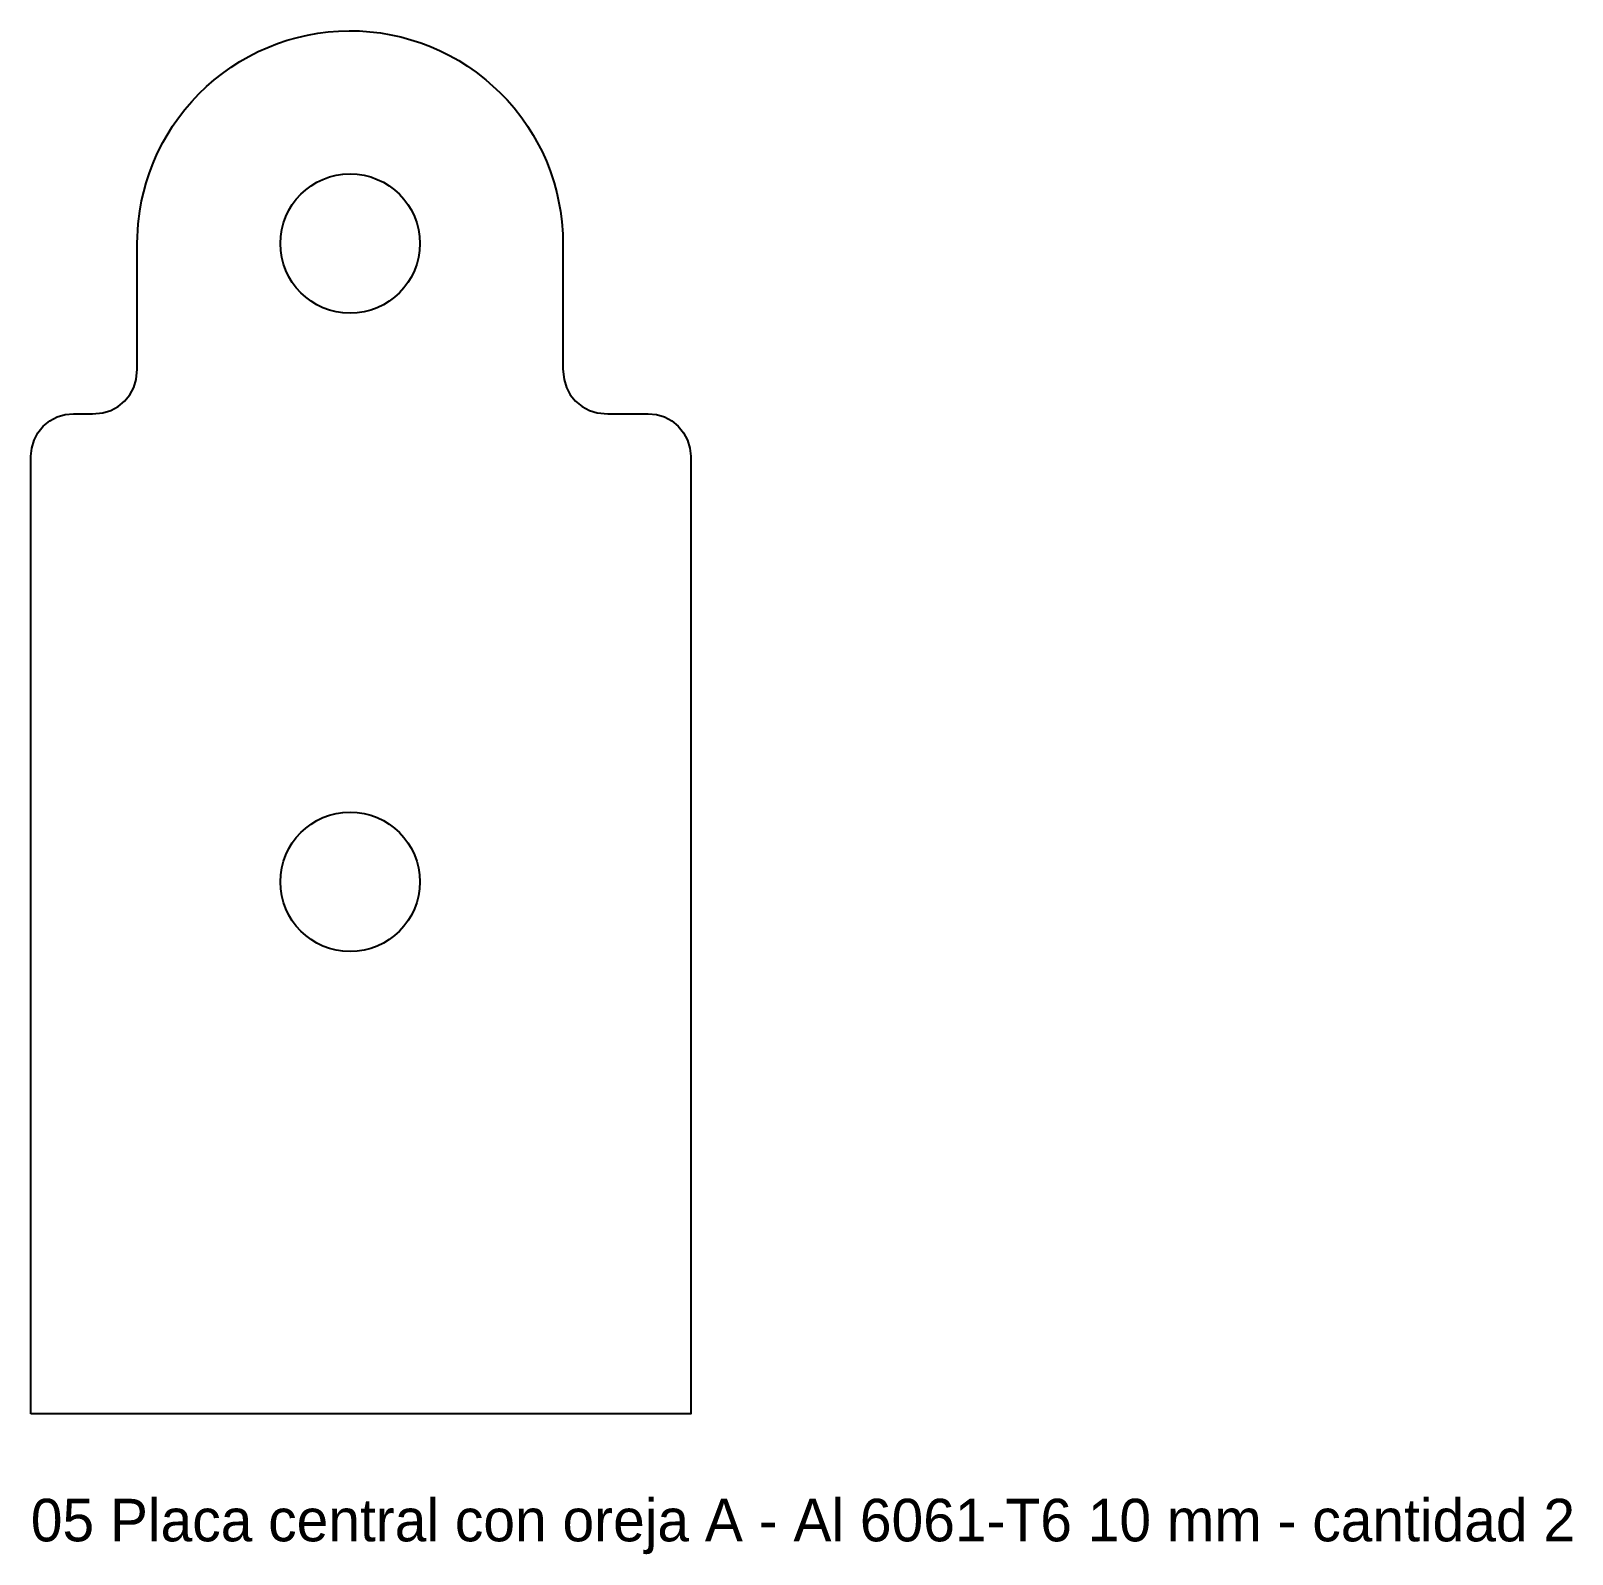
# Model space of a CAD drawing. Header units: millimetres. Extents: x -52 to 93, y -51 to 92.
import ezdxf

# ---------------------------------------------------------------- set-up
doc = ezdxf.new("R2010")
doc.units = ezdxf.units.MM
doc.layers.add('CORTE', color=1, linetype='Continuous')
doc.layers.add('NOTAS', color=3, linetype='Continuous')

msp = doc.modelspace()

# ---------------------------------------------------------------- linework, layer by layer
at = {"layer": 'CORTE'}
msp.add_lwpolyline([(-52, -38), (-52, 52), (-51.92, 52.78), (-51.7, 53.53), (-51.33, 54.22), (-50.83, 54.83), (-50.22, 55.33), (-49.53, 55.7), (-48.78, 55.92), (-48, 56), (-46.2, 56), (-45.22, 56.1), (-44.48, 56.32), (-43.79, 56.69), (-43.19, 57.19), (-42.69, 57.79), (-42.32, 58.48), (-42.1, 59.22), (-42, 60.2), (-42, 72.05), (-41.91, 73.86), (-41.77, 75.03), (-41.59, 76), (-41.16, 77.71), (-40.86, 78.64), (-40.51, 79.56), (-40.12, 80.46), (-39.59, 81.51), (-38.68, 83.03), (-38.12, 83.83), (-37.52, 84.61), (-36.88, 85.36), (-36.21, 86.07), (-35.5, 86.75), (-34.76, 87.4), (-33.99, 88), (-33.19, 88.57), (-32.36, 89.1), (-31.51, 89.59), (-30.64, 90.04), (-29.74, 90.44), (-28.83, 90.8), (-27.9, 91.11), (-26.95, 91.37), (-26, 91.59), (-25.03, 91.77), (-24.06, 91.89), (-23.08, 91.97), (-22.1, 92), (-21.12, 91.98), (-20.14, 91.91), (-19.16, 91.8), (-18.19, 91.63), (-17.24, 91.42), (-16.29, 91.16), (-15.36, 90.86), (-14.44, 90.51), (-13.54, 90.12), (-12.66, 89.68), (-11.8, 89.2), (-10.97, 88.68), (-10.17, 88.12), (-9.24, 87.4), (-7.93, 86.21), (-7.25, 85.5), (-6.6, 84.76), (-5.88, 83.83), (-5.32, 83.03), (-4.8, 82.2), (-3.96, 80.64), (-3.56, 79.74), (-3.2, 78.83), (-2.83, 77.71), (-2.58, 76.76), (-2.23, 75.03), (-2.11, 74.06), (-2.02, 72.88), (-2, 71.95), (-2, 60.2), (-1.9, 59.22), (-1.68, 58.48), (-1.31, 57.79), (-0.81, 57.19), (-0.21, 56.69), (0.48, 56.32), (1.22, 56.1), (2.2, 56), (6, 56), (6.78, 55.92), (7.53, 55.7), (8.22, 55.33), (8.83, 54.83), (9.33, 54.22), (9.7, 53.53), (9.92, 52.78), (10, 52), (10, -38), (-52, -38)], close=True, dxfattribs=at)
for centre in [(-22, 72), (-22, 12)]:
    msp.add_circle(centre, 6.55, dxfattribs=at)

# ---------------------------------------------------------------- texts
at = {"layer": 'NOTAS'}
msp.add_text('05 Placa central con oreja A - Al 6061-T6 10 mm - cantidad 2', height=4, dxfattribs=at).set_placement((-52, -50))

doc.saveas('drawing.dxf')
